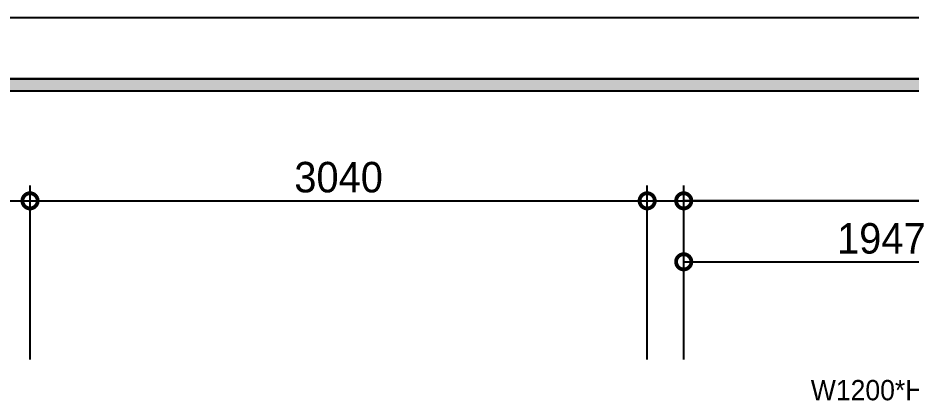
# Model space of a CAD drawing. Header units: millimetres. Extents: x 346859 to 753976, y -86090 to 5333.
# Drawn here: x 430573 to 434973, y -11990 to -10129 of the extents above; entities that cross this region are included whole.
import ezdxf
from ezdxf.enums import TextEntityAlignment as Align

# ---------------------------------------------------------------- set-up
doc = ezdxf.new("R2010")
doc.units = ezdxf.units.MM
doc.header["$LTSCALE"] = 60
for name, color, linetype in [('0-ELC TEXT', 7, 'Continuous'), ('07-DIM WAL', 5, 'Continuous'), ('FORM(YOURNAME)-1', 1, 'Continuous'), ('FORM(YOURNAME)-11', 1, 'Continuous')]:
    doc.layers.add(name, color=color, linetype=linetype)
doc.styles.add('YOURNAME', font='HY울릉도M.TTF')
doc.styles.add('스타일1', font='HY울릉도M.TTF')
doc.styles.add('코레일둥고', font='Korail_Round_Gothic_Medium.ttf')
doc.dimstyles.new('60', dxfattribs={"dimscale": 60, "dimtxt": 2.5, "dimasz": 2.5, "dimexe": 1.25, "dimexo": 2, "dimtad": 1, "dimdec": 0, "dimtxsty": '스타일1', "dimblk": 'DOTSMALL', "dimcen": 2.5, "dimclrd": 1, "dimclre": 1, "dimclrt": 2, "dimadec": 0, "dimazin": 0, "dimtfac": 1, "dimtdec": 0, "dimtix": 1, "dimtmove": 0, "dimatfit": 3, "dimldrblk": 'DOTSMALL', "dimfxl": 1.25, "dimarcsym": 0})

# ---------------------------------------------------------------- blocks, each defined once
blk = doc.blocks.new('FORM-ELEVATION')
at = {"layer": 'FORM(YOURNAME)-11'}
h = blk.add_hatch(color=256, dxfattribs=at)
h.dxf.hatch_style = 1
h.paths.add_polyline_path([(-10309, 35708), (71691, 35708), (71691, 35508), (-10309, 35508)])
h.paths.add_polyline_path([(-10309, -21492), (71691, -21492), (71691, -21692), (-10309, -21692)])
at = {"layer": 'Defpoints', "color": 158}
for points in [[(-10309, -21692), (71691, -21692), (71691, 35708), (-10309, 35708)], [(-8309, 33708), (61071, 33708), (61071, -19692), (-8309, -19692)]]:
    blk.add_lwpolyline(points, close=True, dxfattribs=at)
at = {"layer": 'FORM(YOURNAME)-11', "color": 250}
blk.add_lwpolyline([(-11309, -22692), (72691, -22692), (72691, 36708), (-11309, 36708)], close=True, dxfattribs=at)
at = {"layer": 'FORM(YOURNAME)-11'}
blk.add_lwpolyline([(-10309, 35708), (71691, 35708), (71691, 35508), (-10309, 35508)], close=True, dxfattribs=at)
at = {"layer": 'FORM(YOURNAME)-11', "color": 3, "style": 'YOURNAME'}
for tag, height, p in [('1', 450, (71041, -1219)), ('2', 450, (71041, -1863)), ('3', 450, (71041, -3150)), ('4', 450, (71041, -5081)), ('5', 515, (71041, -7398)), ('6', 515, (71041, -9650)), ('7', 515, (71041, -11903)), ('8', 515, (71041, -14155)), ('9', 515, (71041, -16408)), ('10', 515, (66791, -18596)), ('11', 515, (71041, -18660)), ('12', 515, (66791, -20848)), ('13', 515, (71041, -20848))]:
    blk.add_attdef(tag, text='', height=height, dxfattribs=at).set_placement(p, align=Align.MIDDLE_RIGHT)
blk = doc.blocks.new('VUSAUSEH')
at = {"layer": '0-ELC TEXT', "style": '코레일둥고'}
blk.add_text('W1200*H500(FL)', height=100, dxfattribs=at).set_placement((408679.1, 45166.7))
blk = doc.blocks.new('cjswjdeh')
blk.add_blockref('VUSAUSEH', (25800, 0))
blk = doc.blocks.new('_DotSmall')
at = {"color": 0, "linetype": 'ByBlock', "const_width": 0.5}
blk.add_lwpolyline([(-0.0625, 0, 1), (0.0625, 0, 1)], format="xyb", close=True, dxfattribs=at)
blk = doc.blocks.new('*D256')
at = {"layer": '07-DIM WAL', "color": 1, "lineweight": -2, "transparency": 16777216}
for p, q in [((433853.2, -11809.5), (433853.2, -10954.5)), ((441697.2, -11809.5), (441697.2, -10954.5)), ((441697.2, -11029.5), (433853.2, -11029.5))]:
    blk.add_line(p, q, dxfattribs=at)
at = {"layer": 'Defpoints', "color": 0, "transparency": 16777216}
for p in [(433853.2, -11029.5), (433853.2, -11929.5), (441697.2, -11929.5)]:
    blk.add_point(p, dxfattribs=at)
at = {"layer": '07-DIM WAL', "color": 1, "lineweight": -2, "transparency": 16777216, "xscale": 150, "yscale": 150, "zscale": 150, "rotation": 180}
blk.add_blockref('_DotSmall', (433853.2, -11029.5), dxfattribs=at)
at = {"layer": '07-DIM WAL', "color": 1, "lineweight": -2, "transparency": 16777216, "xscale": 150, "yscale": 150, "zscale": 150}
blk.add_blockref('_DotSmall', (441697.2, -11029.5), dxfattribs=at)
at = {"layer": '07-DIM WAL', "color": 2, "transparency": 16777216, "insert": (437775.2, -10914), "char_height": 150, "attachment_point": 5, "style": '스타일1'}
blk.add_mtext('7844', dxfattribs=at)
blk = doc.blocks.new('*D257')
at = {"layer": '07-DIM WAL', "color": 1, "lineweight": -2, "transparency": 16777216}
for p, q in [((433853.2, -11809.5), (433853.2, -11254.5)), ((435800.2, -11809.5), (435800.2, -11254.5)), ((433853.2, -11329.5), (435800.2, -11329.5))]:
    blk.add_line(p, q, dxfattribs=at)
at = {"layer": 'Defpoints', "color": 0, "transparency": 16777216}
for p in [(435800.2, -11329.5), (433853.2, -11929.5), (435800.2, -11929.5)]:
    blk.add_point(p, dxfattribs=at)
at = {"layer": '07-DIM WAL', "color": 1, "lineweight": -2, "transparency": 16777216, "xscale": 150, "yscale": 150, "zscale": 150, "rotation": 180}
blk.add_blockref('_DotSmall', (433853.2, -11329.5), dxfattribs=at)
at = {"layer": '07-DIM WAL', "color": 1, "lineweight": -2, "transparency": 16777216, "xscale": 150, "yscale": 150, "zscale": 150}
blk.add_blockref('_DotSmall', (435800.2, -11329.5), dxfattribs=at)
at = {"layer": '07-DIM WAL', "color": 2, "transparency": 16777216, "insert": (434826.7, -11215.2), "char_height": 150, "attachment_point": 5, "style": '스타일1'}
blk.add_mtext('1947', dxfattribs=at)
blk = doc.blocks.new('*D263')
at = {"layer": '07-DIM WAL', "color": 1, "lineweight": -2, "transparency": 16777216}
for p, q in [((430633.2, -11809.5), (430633.2, -10954.5)), ((433673.2, -11809.5), (433673.2, -10954.5)), ((430633.2, -11029.5), (433673.2, -11029.5))]:
    blk.add_line(p, q, dxfattribs=at)
at = {"layer": 'Defpoints', "color": 0, "transparency": 16777216}
for p in [(433673.2, -11029.5), (430633.2, -11929.5), (433673.2, -11929.5)]:
    blk.add_point(p, dxfattribs=at)
at = {"layer": '07-DIM WAL', "color": 1, "lineweight": -2, "transparency": 16777216, "xscale": 150, "yscale": 150, "zscale": 150, "rotation": 180}
blk.add_blockref('_DotSmall', (430633.2, -11029.5), dxfattribs=at)
at = {"layer": '07-DIM WAL', "color": 1, "lineweight": -2, "transparency": 16777216, "xscale": 150, "yscale": 150, "zscale": 150}
blk.add_blockref('_DotSmall', (433673.2, -11029.5), dxfattribs=at)
at = {"layer": '07-DIM WAL', "color": 2, "transparency": 16777216, "insert": (432153.2, -10914), "char_height": 150, "attachment_point": 5, "style": '스타일1'}
blk.add_mtext('3040', dxfattribs=at)

msp = doc.modelspace()

# ---------------------------------------------------------------- block references
msp.add_blockref('cjswjdeh', (0, -57177.6))
at = {"layer": 'FORM(YOURNAME)-1', "xscale": 0.3000000000000002, "yscale": 0.3000000000000002, "zscale": 0.3000000000000002}
msp.add_blockref('FORM-ELEVATION', (426691.3, -21141.9), dxfattribs=at)

# ---------------------------------------------------------------- dimensions: what is measured, and where the dimension line sits
at = {"layer": '07-DIM WAL'}
for base, p1, p2, picture, middle in [((433673.2, -11029.5), (430633.2, -11929.5), (433673.2, -11929.5), '*D263', (432153.2, -10914)), ((433853.2, -11029.5), (441697.2, -11929.5), (433853.2, -11929.5), '*D256', (437775.2, -10914)), ((435800.2, -11329.5), (433853.2, -11929.5), (435800.2, -11929.5), '*D257', (434826.7, -11215.2))]:
    dim = msp.add_linear_dim(base=base, p1=p1, p2=p2, dimstyle='60', dxfattribs=at)
    dim.commit()
    dim.dimension.update_dxf_attribs({"geometry": picture, "text_midpoint": middle})

doc.saveas('drawing.dxf')
